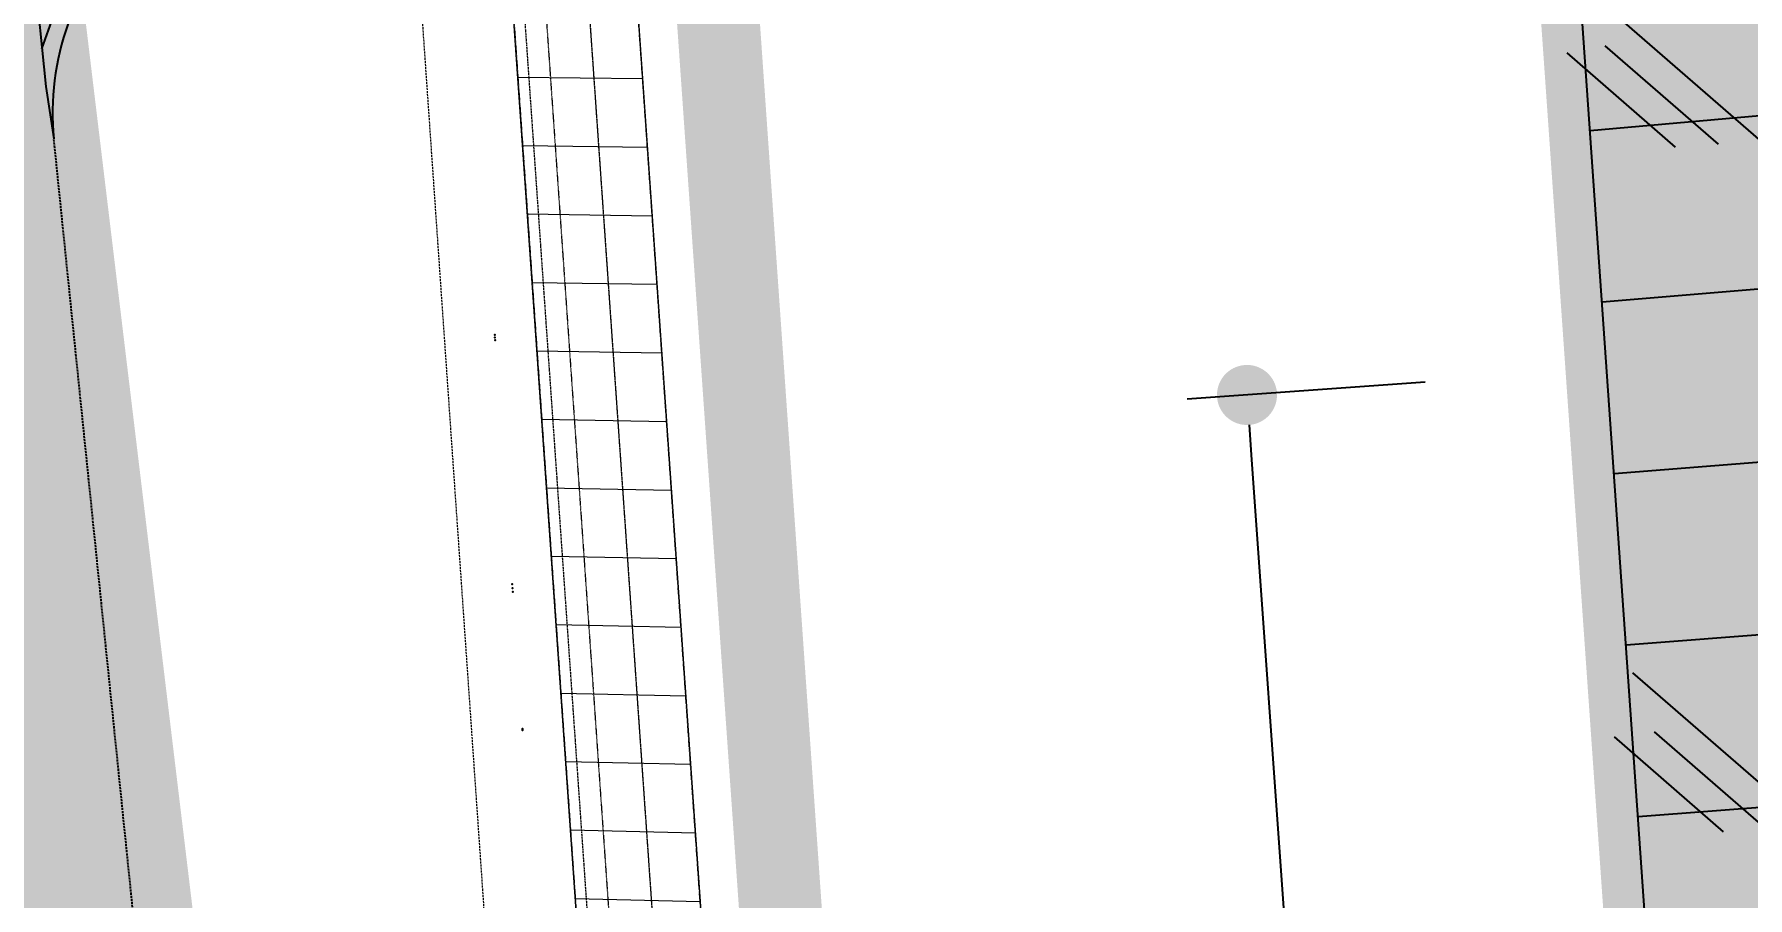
# Model space of a CAD drawing. Header units: millimetres. Extents: x 306 to 836129804, y -168137 to 818603917.
# Drawn here: x 834579970 to 834587896, y 817995826 to 817999820 of the extents above; entities that cross this region are included whole.
import ezdxf
from ezdxf.xclip import XClip

# ---------------------------------------------------------------- set-up
doc = ezdxf.new("R2010")
doc.units = ezdxf.units.MM
doc.header["$LTSCALE"] = 3
doc.header["$XCLIPFRAME"] = 0
doc.header["$PDMODE"] = 3
doc.header["$PDSIZE"] = 0.1
for name, pattern in [('ACAD_ISO03W100', [30, 12, -18]), ('B0606', [0.7813, 0.39065, -0.39065]), ('B0701', [2.34375, 1.5625, -0.78125]), ('B0703', [4.6875, 3.125, -1.5625]), ('DASHED', [0.75, 0.5, -0.25]), ('DIVIDE', [1.25, 0.5, -0.25, 0, -0.25, 0, -0.25])]:
    doc.linetypes.add(name, pattern=pattern)
doc.layers.get('Defpoints').update_dxf_attribs({"color": 32})
for name, color, linetype in [('_ANCILIARY', 40, 'Continuous'), ('_ANCILIARY HATCH', 1, 'Continuous'), ('_base', 251, 'Continuous'), ('_DEV LINE', 96, 'DIVIDE'), ('_LTC', 251, 'Continuous'), ('_PARCEL BOUNDARY', 10, 'DASHED'), ('UAJ-90.0BOUN', 251, 'Continuous'), ('UAJ-90.5LAND', 251, 'Continuous')]:
    doc.layers.add(name, color=color, linetype=linetype)
for name, color, linetype, lineweight in [('Eva-New', 1, 'ACAD_ISO03W100', 18), ('Hatch (LTC&CB)', 252, 'Continuous', 35), ('UAJ-21EXWA-z', 251, 'B0703', 9), ('UAJ-22INWA', 251, 'Continuous', 35), ('UAJ-23FLOR-h', 251, 'Continuous', 9), ('UAJ-23FLOR-y', 251, 'B0701', 9), ('UAJ-23FLOR-z', 251, 'B0703', 9)]:
    doc.layers.add(name, color=color, linetype=linetype, lineweight=lineweight)
doc.layers.get('UAJ-90.5LAND').off()
doc.styles.add('UNS-TXT', font='swissc.ttf')
doc.dimstyles.new('dim20', dxfattribs={"dimscale": 20, "dimtxt": 1.8, "dimasz": 1, "dimexe": 1, "dimexo": 3, "dimgap": 0, "dimtad": 0, "dimdec": 0, "dimzin": 1, "dimtxsty": 'UNS-TXT', "dimblk": 'DOT', "dimcen": 0.1, "dimdle": 1, "dimclrd": 256, "dimclre": 7, "dimclrt": 256, "dimadec": 0, "dimazin": 0, "dimtfac": 1, "dimtdec": 0, "dimtofl": 0, "dimtmove": 2, "dimatfit": 3, "dimfxl": 1, "dimtvp": 1, "dimtolj": 1, "dimtzin": 1, "dimarcsym": 0})

# ---------------------------------------------------------------- blocks, each defined once
blk = doc.blocks.new('p32 uns')
at = {"layer": 'UAJ-21EXWA-z'}
blk.add_lwpolyline([(460999.1281325817, -260683.82777071), (462209.4676864147, -260599.1925843954), (463049.8073357344, -256672.1545351744), (484389.9326707125, -255178.3090640306), (484885.9685424566, -262271.952517271), (489864.1592447758, -261922.462420702), (492872.8974288702, -304949.42304492), (488433.0328344107, -315295.0559661388), (462895.8718012571, -317080.7882232666), (460775.8579591513, -286763.177806735), (462016.6950523853, -283227.6120804548), (460871.5294257402, -266850.980645299), (461292.7671718597, -264883.0616716146), (460999.1281325817, -260683.82777071)], dxfattribs=at)
at = {"layer": 'UAJ-90.0BOUN'}
blk.add_lwpolyline([(458551.6431707144, -254646.9136687517), (462043.122988224, -254401.8080494404), (489253.1335164309, -252491.6361941099), (493625.0210716724, -314979.2288246155), (466413.7763149738, -316882.0242781639), (462922.2849571705, -317126.9649215937), (458551.6431707144, -254646.9136687517)], dxfattribs=at)
blk = doc.blocks.new('GBP-P32-L00')
at = {"layer": 'UAJ-90.5LAND'}
blk.add_blockref('p32 uns', (834123619.6366563, 818311064.1160116), dxfattribs=at)
blk = doc.blocks.new('3A35X-MAGP-P-LD-00-0')
at = {"layer": '_base'}
blk.add_lwpolyline([(834586787.5835255, 818004764.5790373), (834587421.1218256, 817995702.0788829), (834587427.7153174, 817995619.3622268), (834587435.9467293, 817995536.5482974), (834587445.8251882, 817995453.6849643), (834587457.3579768, 817995370.8206824), (834587470.5505004, 817995288.0044038), (834587485.4062483, 817995205.2854865), (834587501.9267682, 817995122.7136046), (834587520.1116397, 817995040.3386489), (834587539.9584614, 817994958.2106327), (834587561.4628339, 817994876.379593), (834587584.6183572, 817994794.8954909), (834587609.4166294, 817994713.8081135), (834587635.8472517, 817994633.1669697), (834587663.8978409, 817994553.0211937), (834587693.5540458, 817994473.4194452), (834587724.7995743, 817994394.4098107), (834587757.6162208, 817994316.039707), (834587791.9838997, 817994238.355786), (834587827.8806881, 817994161.4038434), (834587865.2828747, 817994085.2287272), (834587904.165007, 817994009.8742518)], dxfattribs=at)
blk = doc.blocks.new('FAC-00-0')
at = {"layer": '_LTC'}
blk.add_lwpolyline([(834580005.4168522, 817999752.0163502), (834580181.726959, 818000249.6150777)], dxfattribs=at)
at = {"layer": '_LTC', "elevation": 13699.99999999999}
for points in [[(834579968.9777799, 818000109.6639948), (834580023.1867516, 817999577.6019244)], [(834580023.1867516, 817999577.6019244), (834580060.702142, 817999336.3400509)]]:
    blk.add_lwpolyline(points, dxfattribs=at)
at = {"layer": '_LTC', "linetype": 'B0703'}
blk.add_lwpolyline([(834583191.8627969, 817968756.3257238), (834580060.6347567, 817999336.9981611)], dxfattribs=at)
at = {"layer": '_LTC'}
blk.add_arc((834581253.0330565, 817999458.7582213, 14344.71193924582), 1198.598856076066, 159.9926479424936, 185.8620917896921, dxfattribs=at)
for p in [(834582100.3393317, 817998428.75329, 13699.99999999999), (834582101.1776378, 817998416.7616724, 13699.99999999999), (834582102.0159439, 817998404.7700546, 13699.99999999999), (834582180.9229072, 817997276.0389088, 13699.99999999999), (834582182.1795578, 817997258.0630476, 13699.99999999999), (834582183.4362084, 817997240.0871866, 13699.99999999999), (834582227.7618505, 817996606.027393, 13699.99999999999), (834582227.971427, 817996603.0294884, 13699.99999999999), (834582228.1810036, 817996600.031584, 13699.99999999999)]:
    blk.add_point(p, dxfattribs=at)
blk = doc.blocks.new('*U1692')
at = {"layer": 'UAJ-23FLOR-h'}
h = blk.add_hatch(dxfattribs=at)
h.set_pattern_fill('ANSI31', color=256, scale=100, angle=315)
h.set_pattern_definition([(0, (375.0000019279327, -31172.66991171575), (8.526512829121202e-14, 317.4999999999999), [])])
h.paths.add_polyline_path([(5.803960675621056e-06, -49187.14922003914), (-1.84947043635475e-06, 19014.47930908616), (574.9999962431809, 19014.47930907126), (575.0000043734492, -49187.14921969641)])
for p, q in [((5.949636713320191e-06, -49131.18757040911), (-1.998482048286527e-06, 19014.47930885455)), ((574.9999963176867, 19014.47930910282), (575.0000043703362, -49318.99956411961))]:
    blk.add_line(p, q, dxfattribs=at)
blk = doc.blocks.new('PB1')
at = {"layer": '_PARCEL BOUNDARY', "ltscale": 5, "const_width": 382.5, "flags": 128}
blk.add_lwpolyline([(834579180.0000008, 817441477.0994015), (834578344.0000008, 817453448.0992794), (834623997.0000008, 817456639.0992794), (834629227.0000008, 817381823.0992794), (834583575.0000008, 817378615.0994015)], close=True, dxfattribs=at)
blk = doc.blocks.new('_Dot')
at = {"color": 0, "linetype": 'ByBlock', "lineweight": -2}
blk.add_line((-0.5, 0), (-1, 0), dxfattribs=at)
at = {"color": 0, "linetype": 'ByBlock', "const_width": 0.5}
blk.add_lwpolyline([(-0.25, 0, 1), (0.25, 0, 1)], format="xyb", close=True, dxfattribs=at)
blk = doc.blocks.new('*D2919')
at = {"layer": 'Defpoints', "transparency": 16777216}
for p, q in [((834586404.4273736, 817998209.835496), (834585302.7315981, 817998131.484843)), ((834586884.51747, 817991459.2442646), (834585782.8216945, 817991380.8936117))]:
    blk.add_line(p, q, dxfattribs=at)
at = {"layer": 'Defpoints', "lineweight": -2, "transparency": 16777216}
blk.add_line((834585599.5148507, 817997874.1121781), (834586040.1943594, 817991677.6768641), dxfattribs=at)
at = {"layer": 'Defpoints', "color": 0, "transparency": 16777216}
for p in [(834587235.6612506, 817998268.951377), (834587715.7513468, 817991518.3601457), (834586059.8996538, 817991400.5989048)]:
    blk.add_point(p, dxfattribs=at)
at = {"layer": 'Defpoints', "lineweight": -2, "transparency": 16777216, "xscale": 277.7777777777778, "yscale": 277.7777777777778, "zscale": 277.7777777777778}
for p, rotation in [((834585579.8095568, 817998151.1901368), 94.06792536734413), ((834586059.8996532, 817991400.5989054), 274.0679253673441)]:
    blk.add_blockref('_Dot', p, dxfattribs=dict(at, rotation=rotation))
at = {"layer": 'Defpoints', "lineweight": 40, "transparency": 16777216, "insert": (834586331.8730829, 817994812.3083681), "char_height": 500, "attachment_point": 5, "rotation": 274.0679253673441, "style": 'UNS-TXT'}
blk.add_mtext('\\A1;\\H1x;\\W0.8;6768', dxfattribs=at)
blk = doc.blocks.new('opening')
at = {"layer": 'Defpoints', "lineweight": 40}
dim = blk.add_linear_dim(base=(834586059.8996538, 817991400.5989048), p1=(834587235.6612504, 817998268.9513769), p2=(834587715.7513467, 817991518.3601456), angle=274.0679253673441, text='\\H1x;\\W0.8;<>', dimstyle='dim20', override={"dimtxt": 25, "dimasz": 13.88888888888889, "dimexe": 13.88888888888889, "dimexo": 41.66666666666666, "dimclre": 256, "dimlwe": 65535}, dxfattribs=at)
dim.commit()
dim.dimension.update_dxf_attribs({"geometry": '*D2919', "text_midpoint": (834586331.8730829, 817994812.3083681)})

msp = doc.modelspace()

# ---------------------------------------------------------------- hatches: boundary and pattern name
at = {"layer": '_ANCILIARY'}
h = msp.add_hatch(color=256, dxfattribs=at)
h.dxf.hatch_style = 1
edge = h.paths.add_edge_path(flags=16)
edge.add_line((834589698.2311926, 818000195.5443645), (834585687.4764702, 818056299.0110068))
edge.add_line((834585687.4764702, 818056299.0110068), (834612518.7989925, 818058232.7219915))
edge.add_arc((834612484.7357092, 818056534.6453927), 1698.418217914475, 9.502723926168073, 88.8508052879634, ccw=False)
edge.add_line((834614159.8478141, 818056815.0448909), (834618401.0798162, 817996164.9822797))
edge.add_line((834618401.0798162, 817996164.9822797), (834594768.6555227, 817994584.3835236))
edge.add_line((834594768.6555227, 817994584.3835236), (834594327.6929266, 817995204.8349223))
edge.add_line((834594327.6929266, 817995204.8349223), (834589698.2311926, 818000195.5443645))
edge = h.paths.add_edge_path()
edge.add_line((834619909.6823385, 817993768.7649117), (834615191.6236249, 818061235.0189149))
edge.add_arc((834615186.6358066, 818061234.6701063), 4.999999946729716, 4.000301895800094, 94.01408611669542)
edge.add_line((834615186.285798, 818061239.6578406), (834582994.9307241, 818058981.1489481))
edge.add_line((834582994.9307241, 818058981.1489481), (834582980.2353642, 818058973.700369))
edge.add_line((834582980.2353642, 818058973.700369), (834587435.9467293, 817995536.5482974))
edge.add_line((834587435.9467293, 817995536.5482974), (834589273.49395, 817995667.4350014))
edge.add_line((834589273.49395, 817995667.4350014), (834590438.9627452, 817991708.7167664))
edge.add_line((834590438.9627452, 817991708.7167664), (834619905.0431669, 817993763.4282737))
edge.add_arc((834619904.6945201, 817993768.4161034), 4.999999953192322, 273.9984422827354, 364.0002978076708)
at = {"layer": 'Hatch (LTC&CB)', "ltscale": 0.5}
h = msp.add_hatch(color=256, dxfattribs=at)
h.dxf.hatch_style = 1
h.paths.add_polyline_path([(834513554.2875786, 817967164.184733), (834513136.0010567, 817973147.5986885), (834516444.2460145, 817973378.8703827), (834516862.5325388, 817967395.4564129)])
edge = h.paths.add_edge_path()
edge.add_line((834574531.2963331, 818045981.8457801), (834554099.929931, 818044553.5366205))
edge.add_line((834554099.929931, 818044553.5366205), (834551123.8228455, 818044183.8080285))
edge.add_line((834551123.8228455, 818044183.8080285), (834548209.0206542, 818043477.5243225))
edge.add_line((834548209.0206542, 818043477.5243225), (834545391.3720644, 818042450.0201086))
edge.add_line((834545391.3720644, 818042450.0201086), (834542706.1556592, 818041114.1603316))
edge.add_line((834542706.1556592, 818041114.1603316), (834540186.9918953, 818039486.6707257))
edge.add_line((834540186.9918953, 818039486.6707257), (834537891.0747983, 818037557.0067935))
edge.add_line((834537891.0747983, 818037557.0067935), (834535879.1420094, 818035334.0248597))
edge.add_line((834535879.1420094, 818035334.0248597), (834535855.3944789, 818035294.2675608))
edge.add_line((834535855.3944789, 818035294.2675608), (834532032.6782387, 818042572.4388088))
edge.add_line((834532032.6782387, 818042572.4388088), (834531164.0984614, 818043800.1153567))
edge.add_line((834531164.0984614, 818043800.1153567), (834530021.2562451, 818044771.3886445))
edge.add_line((834530021.2562451, 818044771.3886445), (834528673.237675, 818045435.2700317))
edge.add_line((834528673.237675, 818045435.2700317), (834527205.3850749, 818045748.6568446))
edge.add_line((834527205.3850749, 818045748.6568446), (834506196.3506466, 818045615.4155988))
edge.add_arc((834506271.1753964, 818044617.8358235), 1000.382002588579, 94.28951124117238, 184.8385578105567)
edge.add_line((834505274.3584335, 818044533.4551773), (834507175.0349003, 818017345.0717123))
edge.add_arc((834508006.2233039, 818017538.0693862), 853.3008053756253, 193.0721449834389, 241.7750472788793)
edge.add_line((834507602.6678852, 818016786.2281208), (834508069.1239861, 818016499.3412285))
edge.add_line((834508069.1239861, 818016499.3412285), (834506033.0790353, 818013635.890324))
edge.add_arc((834507255.7232584, 818012765.1948972), 1500.989481160123, 144.5437625065404, 184.7118367485428)
edge.add_line((834505759.8064644, 818012641.8970132), (834510574.8280377, 817943764.9910301))
edge.add_arc((834512461.4285563, 817944222.0794972), 1941.182985577997, 193.6192718619657, 275.7769527828718)
edge.add_line((834512656.820462, 817942290.75524), (834514135.0129817, 817942432.7829566))
edge.add_line((834514135.0129817, 817942432.7829566), (834515639.5898061, 817942609.6817144))
edge.add_line((834515639.5898061, 817942609.6817144), (834517125.2230971, 817942816.5733008))
edge.add_line((834517125.2230971, 817942816.5733008), (834518606.1282966, 817943054.9641434))
edge.add_line((834518606.1282966, 817943054.9641434), (834520081.6376159, 817943324.7467438))
edge.add_line((834520081.6376159, 817943324.7467438), (834521550.6787682, 817943623.4372313))
edge.add_line((834521550.6787682, 817943623.4372313), (834523003.1909853, 817943997.2323029))
edge.add_line((834523003.1909853, 817943997.2323029), (834524434.6779621, 817944444.8476892))
edge.add_line((834524434.6779621, 817944444.8476892), (834525841.3906198, 817944965.1110799))
edge.add_line((834525841.3906198, 817944965.1110799), (834527219.6447655, 817945556.6599009))
edge.add_line((834527219.6447655, 817945556.6599009), (834528566.4663409, 817946218.3362625))
edge.add_line((834528566.4663409, 817946218.3362625), (834529949.1975069, 817946963.0067956))
edge.add_line((834529949.1975069, 817946963.0067956), (834530025.4386841, 817945888.6557508))
edge.add_line((834530025.4386841, 817945888.6557508), (834530524.2280539, 817945923.5249519))
edge.add_line((834530524.2280539, 817945923.5249519), (834531068.3343124, 817946109.8721913))
edge.add_line((834531068.3343124, 817946109.8721913), (834531037.8571603, 817946545.8476382))
edge.add_line((834531037.8571603, 817946545.8476382), (834533865.2576491, 817946000.0480125))
edge.add_line((834533865.2576491, 817946000.0480125), (834536130.1011477, 817945599.4485525))
edge.add_line((834536130.1011477, 817945599.4485525), (834538400.1908902, 817945229.7315427))
edge.add_line((834538400.1908902, 817945229.7315427), (834540675.1291097, 817944891.1253359))
edge.add_line((834540675.1291097, 817944891.1253359), (834542954.494443, 817944583.7301323))
edge.add_line((834542954.494443, 817944583.7301323), (834545237.8685557, 817944307.6853015))
edge.add_line((834545237.8685557, 817944307.6853015), (834547578.8128494, 817944055.8657025))
edge.add_line((834547578.8128494, 817944055.8657025), (834549775.2120743, 817943852.7193749))
edge.add_line((834549775.2120743, 817943852.7193749), (834552166.6682281, 817943704.7044293))
edge.add_line((834552166.6682281, 817943704.7044293), (834554408.0140736, 817943602.5051898))
edge.add_line((834554408.0140736, 817943602.5051898), (834556706.8720335, 817943525.9335827))
edge.add_line((834556706.8720335, 817943525.9335827), (834559062.7525511, 817943492.2506982))
edge.add_line((834559062.7525511, 817943492.2506982), (834561264.7959542, 817943499.6060555))
edge.add_line((834561264.7959542, 817943499.6060555), (834563662.805802, 817943545.8192695))
edge.add_line((834563662.805802, 817943545.8192695), (834565905.0821311, 817943629.5407001))
edge.add_line((834565905.0821311, 817943629.5407001), (834568202.2235788, 817943747.6000468))
edge.add_line((834568202.2235788, 817943747.6000468), (834570497.1715583, 817943902.4870338))
edge.add_line((834570497.1715583, 817943902.4870338), (834572789.3424196, 817944094.1622797))
edge.add_line((834572789.3424196, 817944094.1622797), (834575076.8880951, 817944322.4462694))
edge.add_line((834575076.8880951, 817944322.4462694), (834577358.8485965, 817944599.7346953))
edge.add_arc((834577188.4102644, 817949142.5459951), 4546.007449470469, 272.1486296327768, 348.0754999770829)
edge.add_line((834581636.318153, 817948203.238194), (834581931.6191186, 817949988.7878709))
edge.add_line((834581931.6191186, 817949988.7878709), (834582222.8927813, 817952167.7077127))
edge.add_line((834582222.8927813, 817952167.7077127), (834582444.6448697, 817954354.4007571))
edge.add_line((834582444.6448697, 817954354.4007571), (834582596.7161981, 817956553.5893033))
edge.add_line((834582596.7161981, 817956553.5893033), (834582678.7199463, 817958758.7008262))
edge.add_line((834582678.7199463, 817958758.7008262), (834582689.6004196, 817961000.6853927))
edge.add_line((834582689.6004196, 817961000.6853927), (834582627.8349453, 817963239.9127623))
edge.add_line((834582627.8349453, 817963239.9127623), (834582495.0484269, 817965475.7417142))
edge.add_line((834582495.0484269, 817965475.7417142), (834582352.0371794, 817967521.4644701))
edge.add_line((834582352.0371794, 817967521.4644701), (834582377.3017465, 817967501.2573416))
edge.add_line((834582377.3017465, 817967501.2573416), (834583280.4098197, 817967592.3724535))
edge.add_line((834583280.4098197, 817967592.3724535), (834582885.6743841, 817972682.2829502))
edge.add_line((834582885.6743841, 817972682.2829502), (834582550.7585597, 817977040.087476))
edge.add_line((834582550.7585597, 817977040.087476), (834582280.7159691, 817980552.6941899))
edge.add_line((834582280.7159691, 817980552.6941899), (834582016.0826895, 817983880.3056784))
edge.add_line((834582016.0826895, 817983880.3056784), (834581737.2924131, 817986867.2783637))
edge.add_line((834581737.2924131, 817986867.2783637), (834581397.7587786, 817990004.3583491))
edge.add_line((834581397.7587786, 817990004.3583491), (834578831.2786306, 818011297.8700217))
edge.add_line((834578831.2786306, 818011297.8700217), (834578649.3672444, 818012963.5483121))
edge.add_line((834578649.3672444, 818012963.5483121), (834576771.549405, 818039832.1183864))
edge.add_line((834576771.549405, 818039832.1183864), (834576279.8499508, 818039797.7448243))
edge.add_line((834576279.8499508, 818039797.7448243), (834575932.169804, 818044771.1641917))
edge.add_arc((834574629.9863018, 818044680.2268811), 1305.354920261004, 3.994735601767179, 94.33592376376863)

# ---------------------------------------------------------------- next in the draw order: block references
msp.add_blockref('FAC-00-0', (0, 0))

# ---------------------------------------------------------------- next in the draw order: hatches: boundary and pattern name
at = {"layer": '_ANCILIARY HATCH'}
h = msp.add_hatch(dxfattribs=at)
h.set_pattern_fill('CORK', color=256, scale=250, angle=3.998908350218276)
h.set_pattern_definition([(3.998908350218276, (0, 0), (-55.35411463791137, 791.8175196929233), []), (138.9989083502183, (423.5858171654173, -368.2317025275059), (-1472.92744632587, -1694.344000516116), [1122.5325, -1122.5325]), (138.9989083502183, (621.5401970886481, -354.3931738680281), (-1472.92744632587, -1694.344000516116), [1122.5325, -1122.5325]), (138.9989083502183, (819.494577011879, -340.5546452085503), (-1472.92744632587, -1694.344000516116), [1122.5325, -1122.5325])])
edge = h.paths.add_edge_path(flags=16)
edge.add_line((834589618.1268094, 818000118.7715201), (834585687.4764702, 818056299.0110068))
edge.add_line((834585687.4764702, 818056299.0110068), (834612518.7989925, 818058232.7219915))
edge.add_arc((834612494.2285203, 818056545.6339079), 1687.266994288412, 9.187916495490526, 89.16561271843813, ccw=False)
edge.add_line((834614159.8478141, 818056815.0448909), (834618401.0798162, 817996164.9822797))
edge.add_line((834618401.0798162, 817996164.9822797), (834594688.5511395, 817994507.6106793))
edge.add_line((834594688.5511395, 817994507.6106793), (834589618.1268094, 818000118.7715201))
edge = h.paths.add_edge_path()
edge.add_line((834619909.6823385, 817993768.7649117), (834615191.6236249, 818061235.0189149))
edge.add_arc((834615186.6358066, 818061234.6701063), 4.999999946729716, 4.000301895800094, 94.01408611669542)
edge.add_line((834615186.285798, 818061239.6578406), (834582996.3395478, 818058974.7334945))
edge.add_line((834582996.3395478, 818058974.7334945), (834587435.9467293, 817995536.5482974))
edge.add_line((834587435.9467293, 817995536.5482974), (834589273.49395, 817995667.4350014))
edge.add_line((834589273.49395, 817995667.4350014), (834590438.9627452, 817991708.7167664))
edge.add_line((834590438.9627452, 817991708.7167664), (834619905.0431669, 817993763.4282737))
edge.add_arc((834619904.6945201, 817993768.4161034), 4.999999953192322, 273.9984422827354, 364.0002978076708)
at = {"layer": 'Eva-New', "linetype": 'Continuous', "ltscale": 0.01}
h = msp.add_hatch(dxfattribs=at)
h.set_pattern_fill('ANSI31', color=8, scale=350, angle=4)
h.set_pattern_definition([(49, (0, 0), (-838.6710210225554, 729.0455959657013), [])])
edge = h.paths.add_edge_path()
edge.add_arc((834611513.5385946, 818068145.3264505), 14099.99999968531, 55.19002574308559, 154.5596091027724)
edge.add_line((834598780.7776825, 818074202.2893481), (834595240.3911003, 818066761.4558462))
edge.add_arc((834589822.417787, 818069339.3552195), 6000.000000233124, 273.9989064334658, 334.5546563119141, ccw=False)
edge.add_line((834590240.8423903, 818063353.9629304), (834585554.5350056, 818063026.3542768))
edge.add_arc((834584989.6617913, 818071106.6338656), 8099.999998867221, 264.220048196886, 273.9989064322582, ccw=False)
edge.add_line((834584173.925572, 818063047.8142), (834580415.7397891, 818063428.2282544))
edge.add_arc((834579106.5335116, 818050494.3201492), 12999.99999816069, 84.2200481985661, 93.99077919798958)
edge.add_line((834578201.7864021, 818063462.7985727), (834574221.9197499, 818063185.1428037))
edge.add_arc((834573731.4752913, 818070170.6889209), 7002.741628984699, 184.518270925359, 274.0160585979712, ccw=False)
edge.add_arc((834553791.0620614, 818068592.8452796), 13000.0000005708, 4.527501078735133, 25.16518805878682)
edge.add_line((834565557.174624, 818074120.828201), (834563375.7160238, 818078763.9842684))
edge.add_arc((834569692.9588658, 818081779.3520507), 6999.999999030279, 186.261998653722, 205.5162346975632, ccw=False)
edge.add_line((834562734.724241, 818081015.8267443), (834561851.4163579, 818093822.5155479))
edge.add_arc((834568795.7761757, 818094576.8707228), 6985.211880096444, 103.79340942041148, 186.1996435070692, ccw=False)
edge.add_line((834567130.3497419, 818101360.6410463), (834607738.9713905, 818104323.6446342))
edge.add_arc((834606780.3295362, 818117304.0183489), 13015.72495013958, 274.223807264846, 392.8596289379157)
edge.add_arc((834623587.3262396, 818128173.8785237), 6999.999999836902, 183.9989136523716, 212.9539425140163, ccw=False)
edge.add_line((834616604.3686309, 818127685.7156067), (834614554.4666462, 818157541.1841724))
edge.add_line((834614554.4666462, 818157541.1841724), (834608569.0701823, 818157122.7809477))
edge.add_line((834608569.0701823, 818157122.7809477), (834610618.9763948, 818127267.2902491))
edge.add_arc((834623587.3262378, 818128173.8785231), 12999.99999806346, 183.9989136508734, 212.8579348742854)
edge.add_arc((834606785.1724918, 818117301.6086594), 7012.974383020965, -85.87050168941721, 32.994913872568816, ccw=False)
edge.add_line((834607290.1835088, 818110306.8410742), (834542916.4285616, 818105772.5570611))
edge.add_line((834542916.4285616, 818105772.5570611), (834543332.168679, 818099784.931535))
edge.add_line((834543332.168679, 818099784.931535), (834548339.9487058, 818100139.6961751))
edge.add_arc((834548849.6206386, 818093135.5706489), 7022.644791367745, 1.917894415990986, 94.16192873604791, ccw=False)
edge.add_line((834555868.3314306, 818093370.5997602), (834556822.6031799, 818079614.5109141))
edge.add_arc((834565030.3921052, 818080333.9384184), 8239.258156901009, 185.0092761133849, 211.2767633085009)
edge.add_line((834557988.549832, 818076056.3418531), (834560014.6381451, 818071842.7746612))
edge.add_arc((834553704.8687762, 818068780.019501), 7013.81912084653, -83.41200971856142, 25.89188562423311, ccw=False)
edge.add_line((834554509.5567249, 818061812.5137804), (834511331.2743995, 818058806.1397856))
edge.add_arc((834510845.0625758, 818065789.233517), 6999.999999933733, 141.8798806352492, 273.9829049167347, ccw=False)
edge.add_arc((834495100.3448526, 818078140.8887452), 13011.48484009153, 321.889271565979, 363.9966433354928)
edge.add_line((834508080.187521, 818079047.7636253), (834507303.147802, 818090245.0026575))
edge.add_arc((834514286.1054543, 818090733.1649512), 6999.999999943095, 94.21783473311712, 183.9989085377374, ccw=False)
edge.add_line((834513771.2650272, 818097714.206373), (834514324.2611847, 818097754.9889383))
edge.add_line((834514324.2611847, 818097754.9889383), (834515094.2032907, 818097812.2750338))
edge.add_arc((834515888.7804214, 818090839.1162039), 7018.283043878132, 4.391191596629085, 96.50069787772958, ccw=False)
edge.add_line((834522886.4615402, 818091376.4762715), (834523318.1003574, 818085091.4654405))
edge.add_line((834523318.1003574, 818085091.4654405), (834529307.3396509, 818085510.1591995))
edge.add_line((834529307.3396509, 818085510.1591995), (834528870.5492542, 818091758.2633296))
edge.add_arc((834535853.5069062, 818092246.4256233), 6999.999999586337, 93.99890853307471, 183.9989085379415, ccw=False)
edge.add_line((834535365.3446131, 818099229.3832753), (834540639.8020831, 818099596.5330453))
edge.add_line((834540639.8020831, 818099596.5330453), (834540220.7704337, 818105616.323317))
edge.add_line((834540220.7704337, 818105616.323317), (834513376.0995728, 818103738.6078113))
edge.add_arc((834514284.2614373, 818090770.3680685), 13000.00000003277, 94.00586599802176, 183.991117880833)
edge.add_line((834501315.7883602, 818089865.5443004), (834502093.999344, 818078618.6765761))
edge.add_arc((834495110.6965383, 818078135.4768907), 7000.000000828009, -66.13857842422561, 3.9581909098961887, ccw=False)
edge.add_arc((834495110.6965395, 818078135.4768903), 6999.999999981786, 273.99870041279297, 293.8614215680351, ccw=False)
edge.add_line((834495598.8334678, 818071152.5174648), (834484038.0252761, 818070344.3705096))
edge.add_arc((834484944.5652856, 818057376.0172908), 12999.99999985473, 3.998699986240524, 93.99870041178127, ccw=False)
edge.add_line((834497912.918511, 818058282.557204), (834498850.7850932, 818044866.0656179))
edge.add_arc((834505832.5325971, 818045382.0451274), 7000.788031506466, 153.5175844556254, 184.2267069343446, ccw=False)
edge.add_arc((834505831.7802428, 818045382.3021698), 7000.000000506094, 93.9907792036035, 153.5167215738451, ccw=False)
edge.add_line((834505344.6087215, 818052365.3290147), (834578107.7560652, 818057441.656797))
edge.add_arc((834579012.5031768, 818044473.1783768), 12999.99999509848, 84.22004763743712, 93.99077920788699, ccw=False)
edge.add_line((834580321.7095807, 818057407.0864662), (834583663.296837, 818057068.8416442))
edge.add_arc((834584972.5032473, 818070002.7497832), 13000.00004509936, 264.2200476312211, 273.9989064308502)
edge.add_line((834585879.0898904, 818057034.399779), (834609493.5669917, 818058685.2319609))
edge.add_arc((834609981.7373167, 818051702.1557314), 7000.118848462731, -19.364931974248975, 93.99890643048622, ccw=False)
edge.add_arc((834628850.3650681, 818045070.4409646), 13000.00000042529, 160.6350680240969, 183.9989064535735)
edge.add_line((834615882.0151088, 818044163.8543195), (834619634.348526, 817990488.2644923))
edge.add_arc((834610656.2600935, 817989860.627584), 8999.999999519287, -86.01194112060227, 3.998906454734822, ccw=False)
edge.add_line((834611282.1972058, 817980882.4204844), (834602812.2813497, 817980291.9201078))
edge.add_line((834602812.2813497, 817980291.9201078), (834603230.7061716, 817974306.527834))
edge.add_line((834603230.7061716, 817974306.527834), (834611717.6719617, 817974898.2168859))
edge.add_arc((834612343.6090722, 817965920.0097858), 8999.999999977357, 3.8734655887747067, 93.98805886777768, ccw=False)
edge.add_line((834621323.0501077, 817966527.9889727), (834621688.4984579, 817961112.7419763))
edge.add_line((834621688.4984579, 817961112.7419763), (834627673.3989117, 817961529.9934386))
edge.add_line((834627673.3989117, 817961529.9934386), (834621867.801321, 818044576.6440177))
edge.add_arc((834628850.6858916, 818045064.8011855), 6999.926738671702, 160.627157224399, 183.9989083996896, ccw=False)
edge.add_arc((834609980.9204334, 818051699.8431354), 13002.36888268257, 340.6271572335476, 454.0111039654658)
edge.add_line((834609071.4073162, 818064670.3628802), (834607456.5171404, 818064557.3573512))
edge.add_arc((834607170.3486158, 818068550.9500543), 4003.832551789663, 155.6211224779758, 274.0986331619272, ccw=False)
edge.add_line((834603523.5142193, 818070203.6066998), (834604195.8682836, 818071618.3222857))
edge.add_arc((834611513.5386757, 818068145.3264558), 8100.000000027051, 54.14039305783359, 154.6107958035704, ccw=False)
edge.add_arc((834623873.9558088, 818085245.9413723), 13000.02232763516, 234.1403928659832, 234.163197705768)
edge.add_line((834616262.7220054, 818074706.9802988), (834619562.6153525, 818079722.129262))

# ---------------------------------------------------------------- next in the draw order: linework, layer by layer
at = {"layer": '_DEV LINE', "ltscale": 2, "const_width": 382.5242621480422}
msp.add_lwpolyline([(834582993.8456299, 818058974.5592169), (834615191.8748794, 818061231.426082), (834619909.6823385, 817993768.7649117), (834590438.9627452, 817991708.7167664), (834589273.49395, 817995667.4350014), (834587435.9467293, 817995536.5482974)], close=True, dxfattribs=at)
at = {"layer": 'UAJ-23FLOR-h', "linetype": 'B0606'}
for points in [[(834578706.405762, 818042188.3070061), (834578856.1098981, 818042198.7729973), (834580066.8237352, 818024879.948651), (834580589.1177208, 818024916.4608612), (834585355.7872447, 817956731.2427877), (834585203.0017751, 817956767.454925), (834580450.2349168, 818024756.3858459), (834579927.5000083, 818024719.8472979), (834578706.405762, 818042188.3070061)], [(834578714.8595324, 818042038.3134332), (834579927.5003204, 818024719.8428346), (834580449.9433049, 818024756.3654602), (834584869.6388133, 817961534.2161422), (834585443.2389174, 817961574.3150281), (834580983.6614896, 818025366.9621586), (834580460.0232279, 818025329.6615404), (834579288.4536558, 818042078.497777), (834578717.062681, 818042044.0737219)]]:
    msp.add_lwpolyline(points, close=True, dxfattribs=at)
at = {"layer": 'UAJ-23FLOR-y'}
msp.add_lwpolyline([(834531907.7927644, 818043503.8494358), (834574350.4869905, 818046470.9191688, -0.4133805026892796), (834576276.6032345, 818044801.3121251), (834576467.2075093, 818042181.9421062), (834579567.500236, 818042398.6785848), (834583808.496284, 817981733.0001909)], format="xyb", dxfattribs=at)
for points in [[(834580294.3375413, 818001064.6580404), (834578877.7412171, 818012984.1970078), (834576987.0978029, 818040028.2201251), (834576495.8973763, 818039993.8814491), (834576364.4607825, 818041874.0270638), (834579289.1518779, 818042078.4875149), (834583508.8211529, 817981717.8797076), (834583363.120085, 817978696.7699823), (834583139.9115002, 817977113.8045213), (834583010.5412221, 817974543.6808987), (834583773.6731243, 817963625.4663097), (834583574.1600091, 817963611.5193825)], [(834579714.6885762, 818040293.2108113), (834583807.8186538, 817981742.6934072)]]:
    msp.add_lwpolyline(points, dxfattribs=at)
at = {"layer": 'UAJ-23FLOR-z', "linetype": 'B0703'}
msp.add_lwpolyline([(834581574.3813226, 817976408.9818463), (834582669.6567212, 817976485.5499963), (834582741.0514245, 817977048.8939731), (834583064.8427203, 817979791.0438094), (834583095.0662819, 817980707.0941851), (834579216.3686646, 818036674.937158), (834577001.7797832, 818036520.1204114), (834576788.1864326, 818039586.9836199)], dxfattribs=at)

# ---------------------------------------------------------------- next in the draw order: block references
at = {"ltscale": 0.5}
msp.add_blockref('3A35X-MAGP-P-LD-00-0', (0, 0), dxfattribs=at)
msp.add_blockref('PB1', (-0.5600396394729614, 614971.3320208788))
at = {"layer": 'Defpoints', "linetype": 'Continuous'}
msp.add_blockref('opening', (0, 0), dxfattribs=at)
at = {"layer": 'Hatch (LTC&CB)'}
ref = msp.add_blockref('GBP-P32-L00', (0.003082275390625, -0.04408204555511475), dxfattribs=at)
XClip(ref).set_block_clipping_path([(834584093.892806, 818043064.0358013), (834582840.9002086, 818057304.8300507), (834606839.8282676, 818059135.0800325), (834616411.1617992, 818059804.18965), (834621698.814561, 817983619.2012264), (834592783.8532866, 817981454.8174279), (834593965.1606803, 817975736.7136446), (834590918.9048864, 817979266.0163008), (834589318.0556709, 817987259.1379421), (834588974.9617476, 817989748.3735298), (834587823.4821799, 817989701.579548), (834587362.0723312, 818001496.6813973), (834585850.4212221, 818017925.3879008)])
at = {"layer": 'UAJ-22INWA', "rotation": 3.998949732466974}
msp.add_blockref('*U1692', (834581776.0454727, 818005788.1848294), dxfattribs=at)

doc.saveas('drawing.dxf')
